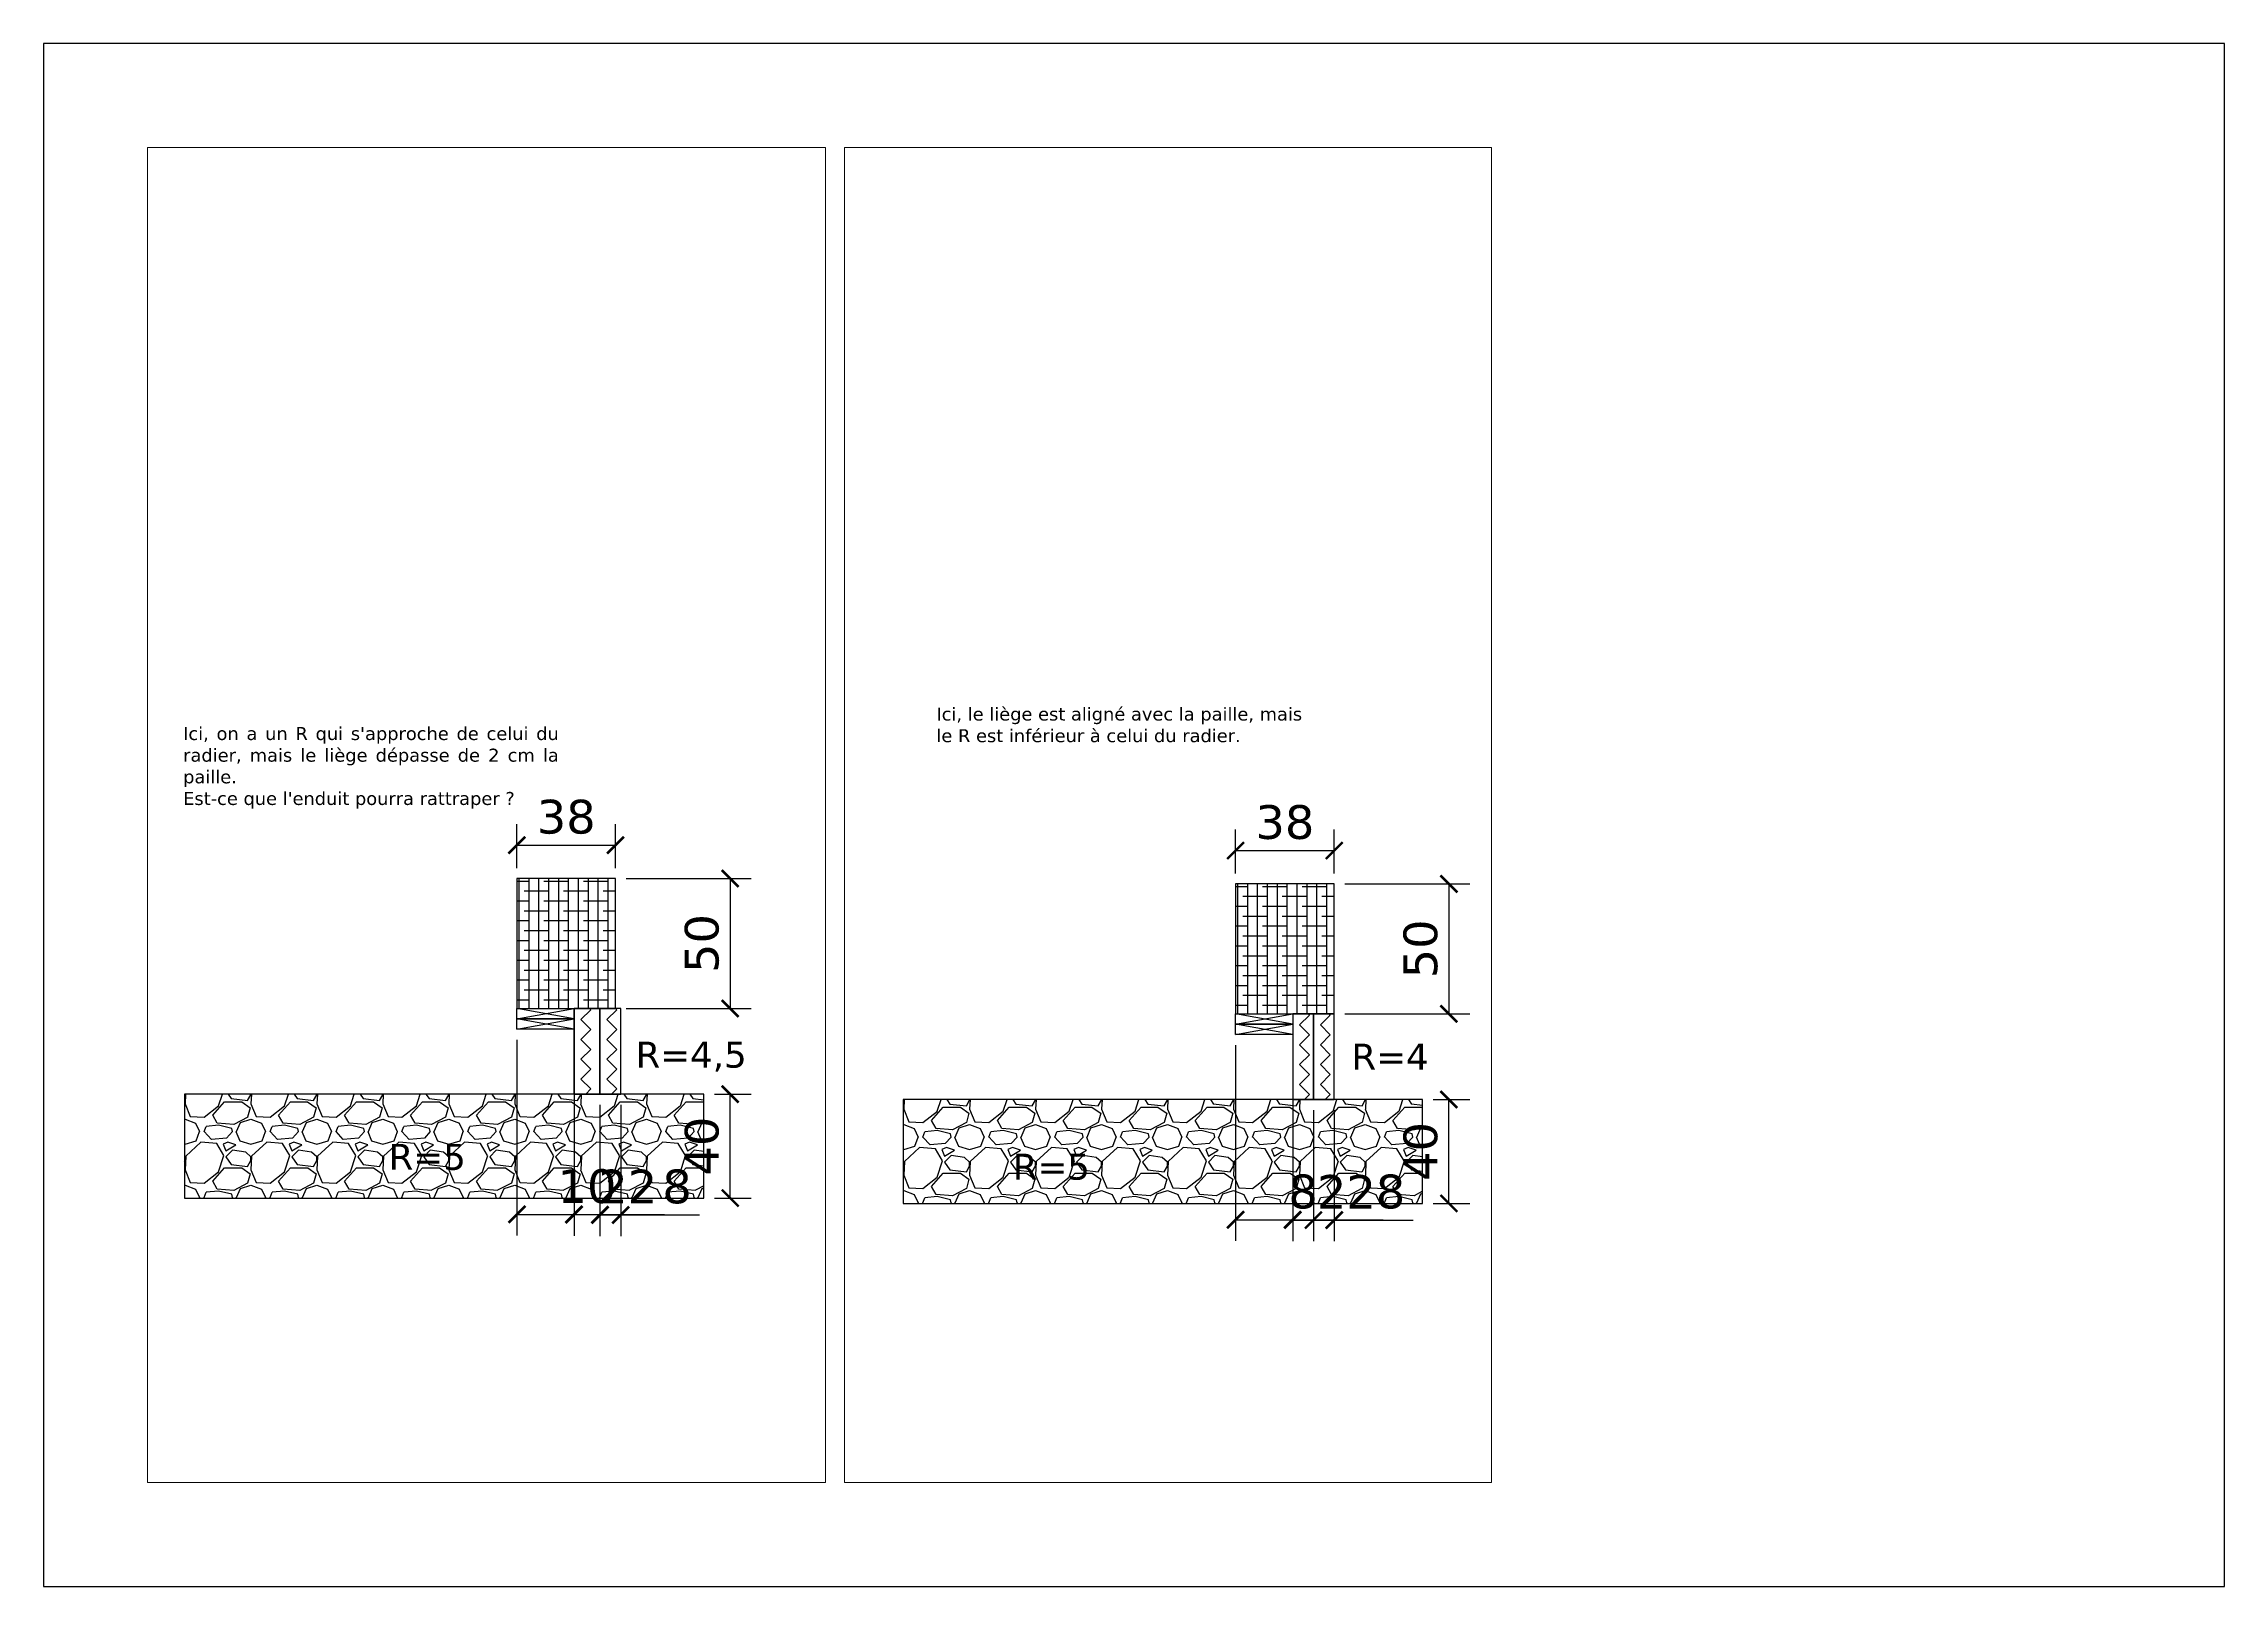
# Paper-space layout 'A3-Landscape (2)' of a CAD drawing. Header units: centimetres, sheet in millimetres. Extents: x 0 to 420, y 0 to 297.
# The model-space entities are those that its viewports show. They can reach past a viewport. Long polylines and large blocks are cut down to what shows.
import ezdxf

# ---------------------------------------------------------------- set-up
doc = ezdxf.new("R2010")
doc.units = ezdxf.units.CM
doc.header["$PDMODE"] = 34
doc.header["$PDSIZE"] = 100
for name, color, linetype in [('Dimensions', 6, 'Continuous'), ('Isolant pourtour radier', 36, 'Continuous'), ('Lisse basse', 36, 'Continuous'), ('Misapor', 4, 'Continuous'), ('Paille', 2, 'Continuous'), ('Title Block', 250, 'Continuous')]:
    doc.layers.add(name, color=color, linetype=linetype)
doc.styles.add('Seb', font='Verdana.ttf')
doc.dimstyles.new('d', dxfattribs={"dimtxt": 1, "dimasz": 1, "dimexe": 1.25, "dimexo": 0.625, "dimtad": 1, "dimdec": 1, "dimlfac": 0.1, "dimtxsty": 'Seb', "dimblk": 'ARCHTICK', "dimblk1": 'ARCHTICK', "dimblk2": 'ARCHTICK', "dimcen": 2.5, "dimclrd": 256, "dimclre": 256, "dimadec": 0, "dimazin": 0, "dimtfac": 1, "dimtdec": 1, "dimtmove": 0, "dimatfit": 3, "dimldrblk": 'ARCHTICK', "dimfxl": 1, "dimlwd": -1, "dimlwe": -1, "dimarcsym": 0})

# ---------------------------------------------------------------- blocks, each defined once
blk = doc.blocks.new('_ArchTick')
at = {"color": 0, "linetype": 'ByBlock', "const_width": 0.15}
blk.add_lwpolyline([(-0.5, -0.5), (0.5, 0.5)], dxfattribs=at)
blk = doc.blocks.new('*D12')
at = {"layer": 'Defpoints', "color": 0}
for p in [(34811, 400), (34912.6, 400), (34811, 0)]:
    blk.add_point(p, dxfattribs=at)
at = {"layer": 'Dimensions'}
for p, q in [((34851.6, 400), (34993.9, 400)), ((34912.6, 0), (34912.6, 400)), ((34851.6, 0), (34993.9, 0))]:
    blk.add_line(p, q, dxfattribs=at)
at = {"layer": 'Dimensions', "xscale": 65, "yscale": 65, "zscale": 65}
for p, rotation in [((34912.6, 400), 90), ((34912.6, 0), 270)]:
    blk.add_blockref('_ArchTick', p, dxfattribs=dict(at, rotation=rotation))
at = {"layer": 'Dimensions', "color": 0, "insert": (34803.9, 200), "char_height": 130, "attachment_point": 5, "rotation": 90, "style": 'Seb'}
blk.add_mtext('40', dxfattribs=at)
blk = doc.blocks.new('*D13')
at = {"layer": 'Defpoints', "color": 0}
for p in [(34471, 1230), (34471, 730), (34912.6, 730)]:
    blk.add_point(p, dxfattribs=at)
at = {"layer": 'Dimensions'}
for p, q in [((34511.6, 1230), (34993.9, 1230)), ((34912.6, 1230), (34912.6, 730)), ((34511.6, 730), (34993.9, 730))]:
    blk.add_line(p, q, dxfattribs=at)
at = {"layer": 'Dimensions', "xscale": 65, "yscale": 65, "zscale": 65}
for p, rotation in [((34912.6, 1230), 90), ((34912.6, 730), 270)]:
    blk.add_blockref('_ArchTick', p, dxfattribs=dict(at, rotation=rotation))
at = {"layer": 'Dimensions', "color": 0, "insert": (34803.9, 980), "char_height": 130, "attachment_point": 5, "rotation": 90, "style": 'Seb'}
blk.add_mtext('50', dxfattribs=at)
blk = doc.blocks.new('*D14')
at = {"layer": 'Defpoints', "color": 0}
for p in [(34311, 400), (34411, 400), (34411, -64)]:
    blk.add_point(p, dxfattribs=at)
at = {"layer": 'Dimensions'}
for p, q in [((34311, 359.4), (34311, -145.2)), ((34411, 359.4), (34411, -145.2)), ((34311, -64), (34411, -64))]:
    blk.add_line(p, q, dxfattribs=at)
at = {"layer": 'Dimensions', "xscale": 65, "yscale": 65, "zscale": 65, "rotation": 180}
blk.add_blockref('_ArchTick', (34311, -64), dxfattribs=at)
at = {"layer": 'Dimensions', "xscale": 65, "yscale": 65, "zscale": 65}
blk.add_blockref('_ArchTick', (34411, -64), dxfattribs=at)
at = {"layer": 'Dimensions', "color": 0, "insert": (34361, 44.7), "char_height": 130, "attachment_point": 5, "style": 'Seb'}
blk.add_mtext('10', dxfattribs=at)
blk = doc.blocks.new('*D15')
at = {"layer": 'Defpoints', "color": 0}
for p in [(34411, 400), (34491, 400), (34491, -65.2)]:
    blk.add_point(p, dxfattribs=at)
at = {"layer": 'Dimensions'}
for p, q in [((34411, 359.4), (34411, -146.5)), ((34491, 359.4), (34491, -146.5)), ((34411, -65.2), (34346, -65.2)), ((34411, -65.2), (34491, -65.2)), ((34491, -65.2), (34794.8, -65.2))]:
    blk.add_line(p, q, dxfattribs=at)
at = {"layer": 'Dimensions', "xscale": 65, "yscale": 65, "zscale": 65}
blk.add_blockref('_ArchTick', (34411, -65.2), dxfattribs=at)
at = {"layer": 'Dimensions', "xscale": 65, "yscale": 65, "zscale": 65, "rotation": 180}
blk.add_blockref('_ArchTick', (34491, -65.2), dxfattribs=at)
at = {"layer": 'Dimensions', "color": 0, "insert": (34707.9, 43.5), "char_height": 130, "attachment_point": 5, "style": 'Seb'}
blk.add_mtext('8', dxfattribs=at)
blk = doc.blocks.new('*D16')
at = {"layer": 'Defpoints', "color": 0}
for p in [(34091, 650), (34311, 650), (34311, -62.8)]:
    blk.add_point(p, dxfattribs=at)
at = {"layer": 'Dimensions'}
for p, q in [((34091, 609.4), (34091, -144)), ((34311, 609.4), (34311, -144)), ((34091, -62.8), (34311, -62.8)), ((34311, -62.8), (34659.8, -62.8))]:
    blk.add_line(p, q, dxfattribs=at)
at = {"layer": 'Dimensions', "xscale": 65, "yscale": 65, "zscale": 65, "rotation": 180}
blk.add_blockref('_ArchTick', (34091, -62.8), dxfattribs=at)
at = {"layer": 'Dimensions', "xscale": 65, "yscale": 65, "zscale": 65}
blk.add_blockref('_ArchTick', (34311, -62.8), dxfattribs=at)
at = {"layer": 'Dimensions', "color": 0, "insert": (34517.9, 44.2), "char_height": 130, "attachment_point": 5, "style": 'Seb'}
blk.add_mtext('22', dxfattribs=at)
blk = doc.blocks.new('*D17')
at = {"layer": 'Defpoints', "color": 0}
for p in [(34471, 1358.5), (34091, 1230), (34471, 1230)]:
    blk.add_point(p, dxfattribs=at)
at = {"layer": 'Dimensions'}
for p, q in [((34091, 1270.6), (34091, 1439.8)), ((34471, 1270.6), (34471, 1439.8)), ((34091, 1358.5), (34471, 1358.5))]:
    blk.add_line(p, q, dxfattribs=at)
at = {"layer": 'Dimensions', "xscale": 65, "yscale": 65, "zscale": 65, "rotation": 180}
blk.add_blockref('_ArchTick', (34091, 1358.5), dxfattribs=at)
at = {"layer": 'Dimensions', "xscale": 65, "yscale": 65, "zscale": 65}
blk.add_blockref('_ArchTick', (34471, 1358.5), dxfattribs=at)
at = {"layer": 'Dimensions', "color": 0, "insert": (34281, 1467.2), "char_height": 130, "attachment_point": 5, "style": 'Seb'}
blk.add_mtext('38', dxfattribs=at)
blk = doc.blocks.new('*D18')
at = {"layer": 'Defpoints', "color": 0}
for p in [(38565.5, 400.5), (38667.1, 400.5), (38565.5, 0.5)]:
    blk.add_point(p, dxfattribs=at)
at = {"layer": 'Dimensions'}
for p, q in [((38606.1, 400.5), (38748.4, 400.5)), ((38667.1, 0.5), (38667.1, 400.5)), ((38606.1, 0.5), (38748.4, 0.5))]:
    blk.add_line(p, q, dxfattribs=at)
at = {"layer": 'Dimensions', "xscale": 65, "yscale": 65, "zscale": 65}
for p, rotation in [((38667.1, 400.5), 90), ((38667.1, 0.5), 270)]:
    blk.add_blockref('_ArchTick', p, dxfattribs=dict(at, rotation=rotation))
at = {"layer": 'Dimensions', "color": 0, "insert": (38558.4, 200.5), "char_height": 130, "attachment_point": 5, "rotation": 90, "style": 'Seb'}
blk.add_mtext('40', dxfattribs=at)
blk = doc.blocks.new('*D19')
at = {"layer": 'Defpoints', "color": 0}
for p in [(38225.5, 1230.5), (38225.5, 730.5), (38667.1, 730.5)]:
    blk.add_point(p, dxfattribs=at)
at = {"layer": 'Dimensions'}
for p, q in [((38266.1, 1230.5), (38748.4, 1230.5)), ((38667.1, 1230.5), (38667.1, 730.5)), ((38266.1, 730.5), (38748.4, 730.5))]:
    blk.add_line(p, q, dxfattribs=at)
at = {"layer": 'Dimensions', "xscale": 65, "yscale": 65, "zscale": 65}
for p, rotation in [((38667.1, 1230.5), 90), ((38667.1, 730.5), 270)]:
    blk.add_blockref('_ArchTick', p, dxfattribs=dict(at, rotation=rotation))
at = {"layer": 'Dimensions', "color": 0, "insert": (38558.4, 980.5), "char_height": 130, "attachment_point": 5, "rotation": 90, "style": 'Seb'}
blk.add_mtext('50', dxfattribs=at)
blk = doc.blocks.new('*D20')
at = {"layer": 'Defpoints', "color": 0}
for p in [(38065.5, 400.5), (38145.5, 400.5), (38145.5, -63.5)]:
    blk.add_point(p, dxfattribs=at)
at = {"layer": 'Dimensions'}
for p, q in [((38065.5, 359.9), (38065.5, -144.8)), ((38145.5, 359.9), (38145.5, -144.8)), ((38065.5, -63.5), (38000.5, -63.5)), ((38065.5, -63.5), (38145.5, -63.5)), ((38145.5, -63.5), (38210.5, -63.5))]:
    blk.add_line(p, q, dxfattribs=at)
at = {"layer": 'Dimensions', "xscale": 65, "yscale": 65, "zscale": 65}
blk.add_blockref('_ArchTick', (38065.5, -63.5), dxfattribs=at)
at = {"layer": 'Dimensions', "xscale": 65, "yscale": 65, "zscale": 65, "rotation": 180}
blk.add_blockref('_ArchTick', (38145.5, -63.5), dxfattribs=at)
at = {"layer": 'Dimensions', "color": 0, "insert": (38105.5, 45.2), "char_height": 130, "attachment_point": 5, "style": 'Seb'}
blk.add_mtext('8', dxfattribs=at)
blk = doc.blocks.new('*D21')
at = {"layer": 'Defpoints', "color": 0}
for p in [(37845.5, 650.5), (38065.5, 650.5), (38065.5, -62.3)]:
    blk.add_point(p, dxfattribs=at)
at = {"layer": 'Dimensions'}
for p, q in [((37845.5, 609.9), (37845.5, -143.5)), ((38065.5, 609.9), (38065.5, -143.5)), ((37845.5, -62.3), (38065.5, -62.3)), ((38065.5, -62.3), (38414.3, -62.3))]:
    blk.add_line(p, q, dxfattribs=at)
at = {"layer": 'Dimensions', "xscale": 65, "yscale": 65, "zscale": 65, "rotation": 180}
blk.add_blockref('_ArchTick', (37845.5, -62.3), dxfattribs=at)
at = {"layer": 'Dimensions', "xscale": 65, "yscale": 65, "zscale": 65}
blk.add_blockref('_ArchTick', (38065.5, -62.3), dxfattribs=at)
at = {"layer": 'Dimensions', "color": 0, "insert": (38272.4, 44.7), "char_height": 130, "attachment_point": 5, "style": 'Seb'}
blk.add_mtext('22', dxfattribs=at)
blk = doc.blocks.new('*D22')
at = {"layer": 'Defpoints', "color": 0}
for p in [(38225.5, 1359), (37845.5, 1230.5), (38225.5, 1230.5)]:
    blk.add_point(p, dxfattribs=at)
at = {"layer": 'Dimensions'}
for p, q in [((37845.5, 1271.1), (37845.5, 1440.2)), ((38225.5, 1271.1), (38225.5, 1440.2)), ((37845.5, 1359), (38225.5, 1359))]:
    blk.add_line(p, q, dxfattribs=at)
at = {"layer": 'Dimensions', "xscale": 65, "yscale": 65, "zscale": 65, "rotation": 180}
blk.add_blockref('_ArchTick', (37845.5, 1359), dxfattribs=at)
at = {"layer": 'Dimensions', "xscale": 65, "yscale": 65, "zscale": 65}
blk.add_blockref('_ArchTick', (38225.5, 1359), dxfattribs=at)
at = {"layer": 'Dimensions', "color": 0, "insert": (38035.5, 1467.7), "char_height": 130, "attachment_point": 5, "style": 'Seb'}
blk.add_mtext('38', dxfattribs=at)
blk = doc.blocks.new('*D23')
at = {"layer": 'Defpoints', "color": 0}
for p in [(38145.5, 400.5), (38225.5, 400.5), (38225.5, -63.5)]:
    blk.add_point(p, dxfattribs=at)
at = {"layer": 'Dimensions'}
for p, q in [((38145.5, 359.9), (38145.5, -144.8)), ((38225.5, 359.9), (38225.5, -144.8)), ((38145.5, -63.5), (38080.5, -63.5)), ((38145.5, -63.5), (38225.5, -63.5)), ((38225.5, -63.5), (38529.3, -63.5))]:
    blk.add_line(p, q, dxfattribs=at)
at = {"layer": 'Dimensions', "xscale": 65, "yscale": 65, "zscale": 65}
blk.add_blockref('_ArchTick', (38145.5, -63.5), dxfattribs=at)
at = {"layer": 'Dimensions', "xscale": 65, "yscale": 65, "zscale": 65, "rotation": 180}
blk.add_blockref('_ArchTick', (38225.5, -63.5), dxfattribs=at)
at = {"layer": 'Dimensions', "color": 0, "insert": (38442.4, 45.2), "char_height": 130, "attachment_point": 5, "style": 'Seb'}
blk.add_mtext('8', dxfattribs=at)

msp = doc.modelspace()

# ---------------------------------------------------------------- hatches: boundary and pattern name
at = {"layer": 'Isolant pourtour radier'}
h = msp.add_hatch(dxfattribs=at)
h.set_pattern_fill('ZIGZAG', color=256, scale=17, angle=45)
h.set_pattern_definition([(45, (32811, 6e-14), (7e-15, 76.3322), [53.975, -53.975]), (135, (32849.166, 38.166), (-76.3322, 7e-15), [53.975, -53.975])])
h.paths.add_polyline_path([(34411, 730), (34311, 730), (34311, 400), (34411, 400)])
h = msp.add_hatch(dxfattribs=at)
h.set_pattern_fill('ZIGZAG', color=256, scale=17, angle=45)
h.set_pattern_definition([(45, (32911, 6e-14), (7e-15, 76.3322), [53.975, -53.975]), (135, (32949.166, 38.166), (-76.3322, 7e-15), [53.975, -53.975])])
h.paths.add_polyline_path([(34491, 730), (34411, 730), (34411, 400), (34491, 400)])
h = msp.add_hatch(dxfattribs=at)
h.set_pattern_fill('ZIGZAG', color=256, scale=17, angle=45)
h.set_pattern_definition([(45, (36565.5, 0.5), (7e-15, 76.3322), [53.975, -53.975]), (135, (36603.666, 38.666), (-76.3322, 7e-15), [53.975, -53.975])])
h.paths.add_polyline_path([(38145.5, 730.5), (38065.5, 730.5), (38065.5, 400.5), (38145.5, 400.5)])
h = msp.add_hatch(dxfattribs=at)
h.set_pattern_fill('ZIGZAG', color=256, scale=17, angle=45)
h.set_pattern_definition([(45, (36645.5, 0.5), (7e-15, 76.3322), [53.975, -53.975]), (135, (36683.666, 38.666), (-76.3322, 7e-15), [53.975, -53.975])])
h.paths.add_polyline_path([(38225.5, 730.5), (38145.5, 730.5), (38145.5, 400.5), (38225.5, 400.5)])
at = {"layer": 'Misapor'}
h = msp.add_hatch(dxfattribs=at)
h.set_pattern_fill('GRAVEL', color=256, scale=10)
h.set_pattern_definition([(228.0128, (32993.88, 254), (-2032, -2286), [34.172, -3383.048]), (184.96974, (32971.02, 228.6), (3048, 254.000014), [58.6405, -5805.405]), (132.51045, (32912.6, 223.52), (2540, -2794), [41.348, -4093.472]), (267.2737, (32813.54, 160.02), (254, 5080), [53.4005, -5286.644]), (292.83365, (32811, 106.68), (-1270, 3048), [52.363, -5183.981]), (357.2737, (32831.32, 58.42), (-5080, 254), [53.4005, -5286.644]), (37.69424, (32884.66, 55.88), (-3302, -2540), [70.6194, -6991.3115]), (72.2553, (32940.54, 99.06), (1778, 5588), [66.672, -6600.526]), (121.4296, (32960.86, 162.56), (-2032, 3302), [53.581, -5304.555]), (175.2364, (32932.92, 208.28), (2794, -254), [61.171, -2997.394]), (222.39744, (32871.96, 213.36), (-3048, -2794), [79.108, -7831.677]), (138.814, (33065, 157.48), (-1778, 1524), [27, -2673.057]), (171.4692, (33044.68, 175.26), (3302, -508), [51.368, -5085.464]), (225, (32993.88, 182.88), (-4e-14, -254), [35.92, -323.29]), (203.1986, (32976.1, 213.36), (1270, 508), [19.344, -1915.062]), (291.8014, (32958.32, 205.74), (-254, 762), [27.357, -1340.475]), (30.9638, (32968.48, 180.34), (762, 508), [44.432, -1436.63]), (161.565, (33006.58, 203.2), (508, -254), [32.129, -771.09]), (16.3895, (32811, 205.74), (2540, 762), [45.009, -4455.883]), (70.3462, (32854.18, 218.44), (-1016, -2794), [37.76, -3738.222]), (293.1986, (33006.58, 254), (-508, 1270), [38.688, -1895.718]), (343.6105, (33021.82, 218.44), (-2540, 762), [45.009, -4455.883]), (339.444, (32811, 48.26), (-1270, 508), [43.404, -2126.773]), (294.7751, (32851.64, 33.02), (-1270, 2794), [36.367, -3600.359]), (66.8014, (33009.12, 6e-14), (508, 1270), [38.688, -1895.718]), (17.354, (33024.36, 35.56), (-3302, -1016), [42.578, -4215.238]), (69.444, (32884.66, 6e-14), (-508, -1270), [21.702, -2148.475]), (101.31, (32993.88, 6e-14), (-254, 1016), [12.951, -1282.2]), (165.9638, (32991.34, 12.7), (762, -254), [52.363, -994.905]), (186.009, (32940.54, 25.4), (2540, 254), [48.527, -4804.1365]), (303.69, (32968.48, 157.48), (-254, 508), [36.632, -879.178]), (353.1572, (32988.8, 127), (4318, -508), [63.956, -6331.601]), (60.9454, (33052.3, 119.38), (-1016, -1778), [26.151, -2588.939]), (90, (33065, 142.24), (-254, 254), [15.24, -238.76]), (120.2564, (32935.46, 33.02), (1016, -1778), [35.287, -3493.394]), (48.0128, (32917.68, 63.5), (2032, 2286), [68.344, -3348.876]), (0, (32963.4, 114.3), (254, 254), [66.04, -187.96]), (325.3048, (33029.44, 114.3), (2540, -1778), [40.161, -3975.932]), (254.0546, (33062.46, 91.44), (-254, -1016), [36.983, -1812.165]), (207.646, (33052.3, 55.88), (-4826, -2540), [60.2145, -5961.2464]), (175.4261, (32998.96, 27.94), (-3302, 254), [63.703, -6306.585])])
h.paths.add_polyline_path([(34811, 400), (34591, 400), (32811, 400), (32811, 0), (34811, 0)])
h = msp.add_hatch(dxfattribs=at)
h.set_pattern_fill('GRAVEL', color=256, scale=10)
h.set_pattern_definition([(228.0128, (36748.38, 254.5), (-2032, -2286), [34.172, -3383.048]), (184.96974, (36725.52, 229.1), (3048, 254.000014), [58.6405, -5805.405]), (132.51045, (36667.1, 224.02), (2540, -2794), [41.348, -4093.472]), (267.2737, (36568.04, 160.52), (254, 5080), [53.4005, -5286.644]), (292.83365, (36565.5, 107.18), (-1270, 3048), [52.363, -5183.981]), (357.2737, (36585.82, 58.92), (-5080, 254), [53.4005, -5286.644]), (37.69424, (36639.16, 56.38), (-3302, -2540), [70.6194, -6991.3115]), (72.2553, (36695.04, 99.56), (1778, 5588), [66.672, -6600.526]), (121.4296, (36715.36, 163.06), (-2032, 3302), [53.581, -5304.555]), (175.2364, (36687.42, 208.78), (2794, -254), [61.171, -2997.394]), (222.39744, (36626.46, 213.86), (-3048, -2794), [79.108, -7831.677]), (138.814, (36819.5, 157.98), (-1778, 1524), [27, -2673.057]), (171.4692, (36799.18, 175.76), (3302, -508), [51.368, -5085.464]), (225, (36748.38, 183.38), (-4e-14, -254), [35.92, -323.29]), (203.1986, (36730.6, 213.86), (1270, 508), [19.344, -1915.062]), (291.8014, (36712.82, 206.24), (-254, 762), [27.357, -1340.475]), (30.9638, (36722.98, 180.84), (762, 508), [44.432, -1436.63]), (161.565, (36761.08, 203.7), (508, -254), [32.129, -771.09]), (16.3895, (36565.5, 206.24), (2540, 762), [45.009, -4455.883]), (70.3462, (36608.68, 218.94), (-1016, -2794), [37.76, -3738.222]), (293.1986, (36761.08, 254.5), (-508, 1270), [38.688, -1895.718]), (343.6105, (36776.32, 218.94), (-2540, 762), [45.009, -4455.883]), (339.444, (36565.5, 48.76), (-1270, 508), [43.404, -2126.773]), (294.7751, (36606.14, 33.52), (-1270, 2794), [36.367, -3600.359]), (66.8014, (36763.62, 0.5), (508, 1270), [38.688, -1895.718]), (17.354, (36778.86, 36.06), (-3302, -1016), [42.578, -4215.238]), (69.444, (36639.16, 0.5), (-508, -1270), [21.702, -2148.475]), (101.31, (36748.38, 0.5), (-254, 1016), [12.951, -1282.2]), (165.9638, (36745.84, 13.2), (762, -254), [52.363, -994.905]), (186.009, (36695.04, 25.9), (2540, 254), [48.527, -4804.1365]), (303.69, (36722.98, 157.98), (-254, 508), [36.632, -879.178]), (353.1572, (36743.3, 127.5), (4318, -508), [63.956, -6331.601]), (60.9454, (36806.8, 119.88), (-1016, -1778), [26.151, -2588.939]), (90, (36819.5, 142.74), (-254, 254), [15.24, -238.76]), (120.2564, (36689.96, 33.52), (1016, -1778), [35.287, -3493.394]), (48.0128, (36672.18, 64), (2032, 2286), [68.344, -3348.876]), (0, (36717.9, 114.8), (254, 254), [66.04, -187.96]), (325.3048, (36783.94, 114.8), (2540, -1778), [40.161, -3975.932]), (254.0546, (36816.96, 91.94), (-254, -1016), [36.983, -1812.165]), (207.646, (36806.8, 56.38), (-4826, -2540), [60.2145, -5961.2464]), (175.4261, (36753.46, 28.44), (-3302, 254), [63.703, -6306.585])])
h.paths.add_polyline_path([(38565.5, 400.5), (38345.5, 400.5), (36565.5, 400.5), (36565.5, 0.5), (38565.5, 0.5)])
at = {"layer": 'Paille'}
h = msp.add_hatch(dxfattribs=at)
h.set_pattern_fill('ANSI38', color=256, scale=12, angle=45)
h.paths.add_polyline_path([(34091, 730), (34471, 730), (34471, 1230), (34091, 1230)])
h = msp.add_hatch(dxfattribs=at)
h.set_pattern_fill('ANSI38', color=256, scale=12, angle=45)
h.set_pattern_definition([(90, (3754.5, 0.5), (-38.1, 7e-15), []), (180, (3754.5, 0.5), (-76.2, -38.1), [95.25, -57.15])])
h.paths.add_polyline_path([(37845.5, 730.5), (38225.5, 730.5), (38225.5, 1230.5), (37845.5, 1230.5)])

# ---------------------------------------------------------------- linework, layer by layer
at = {"layer": 'Isolant pourtour radier'}
for points in [[(34311, 730), (34411, 730), (34411, 400), (34311, 400)], [(34411, 730), (34311, 730), (34311, 400), (34411, 400)], [(34491, 730), (34411, 730), (34411, 400), (34491, 400)], [(38145.5, 730.5), (38065.5, 730.5), (38065.5, 400.5), (38145.5, 400.5)], [(38225.5, 730.5), (38145.5, 730.5), (38145.5, 400.5), (38225.5, 400.5)]]:
    msp.add_lwpolyline(points, close=True, dxfattribs=at)
at = {"layer": 'Lisse basse'}
for p, q in [((34091, 690), (34311, 730)), ((34311, 690), (34091, 730)), ((34091, 650), (34311, 690)), ((34311, 650), (34091, 690)), ((37845.5, 690.5), (38065.5, 730.5)), ((38065.5, 690.5), (37845.5, 730.5)), ((37845.5, 650.5), (38065.5, 690.5)), ((38065.5, 650.5), (37845.5, 690.5))]:
    msp.add_line(p, q, dxfattribs=at)
for points in [[(34311, 690), (34091, 690), (34091, 730), (34311, 730)], [(34311, 650), (34091, 650), (34091, 690), (34311, 690)], [(38065.5, 690.5), (37845.5, 690.5), (37845.5, 730.5), (38065.5, 730.5)], [(38065.5, 650.5), (37845.5, 650.5), (37845.5, 690.5), (38065.5, 690.5)]]:
    msp.add_lwpolyline(points, close=True, dxfattribs=at)
at = {"layer": 'Misapor'}
for points in [[(32811, 0), (34811, 0), (34811, 400), (32811, 400)], [(36565.5, 0.5), (38565.5, 0.5), (38565.5, 400.5), (36565.5, 400.5)]]:
    msp.add_lwpolyline(points, close=True, dxfattribs=at)
at = {"layer": 'Paille'}
for points in [[(34091, 730), (34471, 730), (34471, 1230), (34091, 1230)], [(37845.5, 730.5), (38225.5, 730.5), (38225.5, 1230.5), (37845.5, 1230.5)]]:
    msp.add_lwpolyline(points, close=True, dxfattribs=at)

# ---------------------------------------------------------------- texts
at = {"layer": 'Title Block', "style": 'Seb'}
for s, p in [('R=4,5', (34547.88, 502.11)), ('R=4', (38291.5, 515.5)), ('R=5', (33596.88, 108.61)), ('R=5', (36987, 92))]:
    msp.add_text(s, height=100, dxfattribs=at).set_placement(p)
at = {"layer": 'Title Block', "char_height": 50, "attachment_point": 1, "style": 'Seb'}
for s, insert in [('Ici, le liège est aligné avec la paille, mais le R est inférieur à celui du radier.', (36693.24, 1909.76)), ("\\pxqj;Ici, on a un R qui s'approche de celui du radier, mais le liège dépasse de 2 cm la paille.\\P\\pq*;Est-ce que l'enduit pourra rattraper ?", (32805.5, 1813.5))]:
    msp.add_mtext_dynamic_manual_height_columns(s, width=1442.5, gutter_width=500, heights=[0], dxfattribs=dict(at, insert=insert))

# ---------------------------------------------------------------- dimensions: what is measured, and where the dimension line sits
at = {"layer": 'Dimensions'}
for base, p1, p2, picture, middle in [((34471, 1358.5), (34091, 1230), (34471, 1230), '*D17', (34281, 1467.22)), ((38225.5, 1359), (37845.5, 1230.5), (38225.5, 1230.5), '*D22', (38035.5, 1467.72)), ((34311, -62.75), (34091, 650), (34311, 650), '*D16', (34517.9, 44.23)), ((38065.5, -62.25), (37845.5, 650.5), (38065.5, 650.5), '*D21', (38272.4, 44.73)), ((34491, -65.25), (34411, 400), (34491, 400), '*D15', (34707.9, 43.47)), ((38225.5, -63.5), (38145.5, 400.5), (38225.5, 400.5), '*D23', (38442.4, 45.22))]:
    dim = msp.add_linear_dim(base=base, p1=p1, p2=p2, dimstyle='d', override={"dimtxt": 2, "dimasz": 1}, dxfattribs=at)
    dim.commit()
    dim.dimension.update_dxf_attribs({"geometry": picture, "text_midpoint": middle})
for base, p1, p2, picture, middle in [((34912.62, 730), (34471, 1230), (34471, 730), '*D13', (34803.9, 980)), ((38667.12, 730.5), (38225.5, 1230.5), (38225.5, 730.5), '*D19', (38558.4, 980.5)), ((34912.62, 400), (34811, 0), (34811, 400), '*D12', (34803.9, 200)), ((38667.12, 400.5), (38565.5, 0.5), (38565.5, 400.5), '*D18', (38558.4, 200.5))]:
    dim = msp.add_linear_dim(base=base, p1=p1, p2=p2, angle=90, dimstyle='d', override={"dimtxt": 2, "dimasz": 1}, dxfattribs=at)
    dim.commit()
    dim.dimension.update_dxf_attribs({"geometry": picture, "text_midpoint": middle})
for base, p1, p2, picture, middle in [((34411, -64), (34311, 400), (34411, 400), '*D14', (34361, -64)), ((38145.5, -63.5), (38065.5, 400.5), (38145.5, 400.5), '*D20', (38105.5, -63.5))]:
    dim = msp.add_linear_dim(base=base, p1=p1, p2=p2, dimstyle='d', override={"dimtxt": 2, "dimasz": 1}, dxfattribs=at)
    dim.commit()
    dim.dimension.update_dxf_attribs({"geometry": picture, "text_midpoint": middle, "dimtype": 160})

psp = doc.layouts.new('A3-Landscape (2)')

# ---------------------------------------------------------------- linework, layer by layer
at = {"layer": 'Dimensions'}
psp.add_lwpolyline([(0, 0), (420, 0), (420, 297), (0, 297)], close=True, dxfattribs=at)

# ---------------------------------------------------------------- viewports
at = {"layer": 'Dimensions', "transparency": 33554457, "view_target_point": (1257.38, 1825)}
psp.add_viewport(center=(216.56, 148.5), size=(124.58, 257), view_center_point=(36328.05, -329.04), view_height=5140, dxfattribs=at)
at = {"layer": 'Title Block', "transparency": 33554457, "view_target_point": (1257.38, 1825)}
psp.add_viewport(center=(85.29, 148.5), size=(130.56, 257), view_center_point=(32716.41, -350.2), view_height=5140, status=3, dxfattribs=at)

doc.saveas('drawing.dxf')
